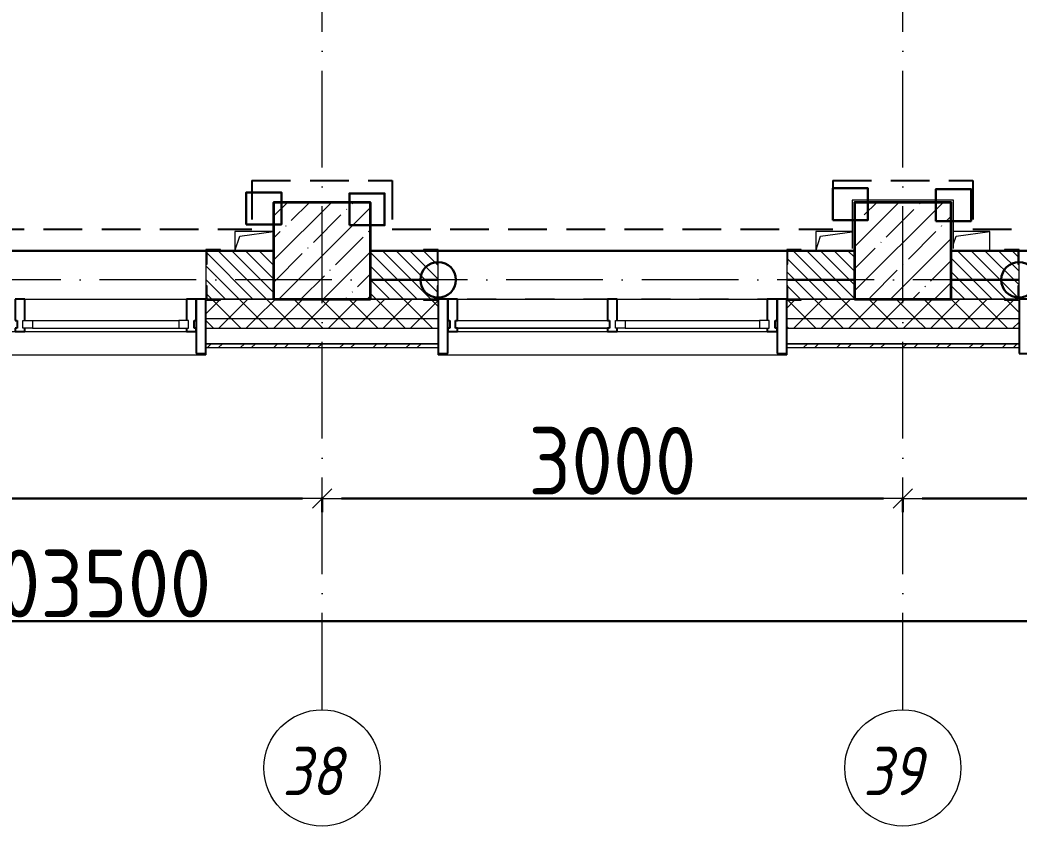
# Model space of a CAD drawing. Header units: millimetres. Extents: x -213536 to 1564669, y -45299 to 942238.
# Drawn here: x 482082 to 487242, y 422415 to 426577 of the extents above; entities that cross this region are included whole.
import ezdxf

# ---------------------------------------------------------------- set-up
doc = ezdxf.new("R2010")
doc.units = ezdxf.units.MM
for name, pattern in [('50_200_ШТРИХ_1Т_ш5_п1_п1_', [700, 500, -100, 0, -100]), ('Штрих короткий', [300, 150, -150]), ('Штриховая _2 мм - 1 мм_', [300, 200, -100])]:
    doc.linetypes.add(name, pattern=pattern)
for name, color, linetype, lineweight in [('0-1', 7, 'Continuous', 5), ('0-2', 7, 'Continuous', 9), ('2.1) ПГП окна 2.8 м', 5, 'Continuous', 30), ('3) ЖБ 4м', 3, 'Continuous', 30), ('3.1) ЖБ окна 1.2 м', 102, 'Continuous', 30), ('4) Метл уголки', 6, 'Continuous', 30), ('5) Швы', 2, 'Continuous', 30), ('Импосты витража', 7, 'Continuous', 9), ('Импосты витража-1', 7, 'Continuous', 25), ('Каркас_Импост', 7, 'Continuous', 13), ('Несущие колонны', 7, 'Continuous', 9), ('Несущие колонны-1', 7, 'Continuous', 35), ('Обобщенные модели', 7, 'Continuous', 9), ('Общие ребра', 7, 'Continuous', 9), ('Окна', 7, 'Continuous', 9), ('Оси', 7, 'Continuous', 9), ('Оси-1', 7, 'Continuous', 20), ('Оси-2', 7, '50_200_ШТРИХ_1Т_ш5_п1_п1_', 9), ('Остекление-1', 7, 'Continuous', 9), ('Перемычка-1', 7, 'Штрих короткий', 9), ('Размеры', 7, 'Continuous', 15), ('Стены', 7, 'Continuous', 9), ('Стены-1', 7, 'Continuous', 13), ('Штриховка разреза-1', 7, 'Continuous', 9)]:
    doc.layers.add(name, color=color, linetype=linetype, lineweight=lineweight)
doc.layers.add('Каркас_Импост-2', color=7, linetype='Continuous', lineweight=9, true_color=0xaaaaaa)
doc.layers.add('СТ-1_1', color=7, linetype='Штриховая _2 мм - 1 мм_', lineweight=90, true_color=0x888888)
doc.layers.get('0-2').off()
doc.styles.add('ISOCPEUR_I_1', font='isocpeui.ttf', dxfattribs={"width": 0.85, "height": 2.5})
doc.styles.add('СПДС', font='isocpeur.ttf', dxfattribs={"width": 0.9})
doc.dimstyles.new('Размера А3', dxfattribs={"dimtxt": 200, "dimasz": 100, "dimexe": 70, "dimexo": 100, "dimgap": 20, "dimtad": 1, "dimdec": 0, "dimrnd": 10, "dimzin": 0, "dimdsep": 46, "dimtxsty": 'СПДС', "dimblk": 'ARROWHEAD_6', "dimcen": 1, "dimclrd": 256, "dimclre": 256, "dimclrt": 256, "dimazin": 0, "dimtfac": 1, "dimtdec": 0, "dimtmove": 2, "dimatfit": 3, "dimfxl": 1, "dimtolj": 1, "dimtzin": 0, "dimarcsym": 0})
pattern_1 = [(45, (0, 0), (-70.71068, 70.71068), []), (135, (0, 0), (-70.71068, -70.71068), [])]
pattern_2 = [(135, (0, 0), (-35.35534, -35.35534), [])]

# ---------------------------------------------------------------- blocks, each defined once
blk = doc.blocks.new('Ось сетки - Круг_Ø6_00__ISO-2_5_0_9K_-16731441-АИ2_03_План отделки стен 3-го этажа _Часть 2_')
at = {"layer": 'Оси-1'}
blk.add_circle((0, 0), 3, dxfattribs=at)
blk = doc.blocks.new('ARROWHEAD_6')
at = {"color": 0, "linetype": 'Continuous'}
for p, q in [((0, 0), (-1, 0)), ((-0.5, -0.5), (0.5, 0.5))]:
    blk.add_line(p, q, dxfattribs=at)
blk = doc.blocks.new('*D4727')
at = {"layer": 'Defpoints', "color": 0, "transparency": 16777216}
for p in [(477642.1, 424211.7), (483642.1, 424211.7), (483642.1, 424105.6)]:
    blk.add_point(p, dxfattribs=at)
at = {"layer": 'Размеры', "lineweight": -2, "transparency": 16777216}
for p, q in [((477642.1, 424111.7), (477642.1, 424035.6)), ((477742.1, 424105.6), (483542.1, 424105.6)), ((483642.1, 424111.7), (483642.1, 424035.6))]:
    blk.add_line(p, q, dxfattribs=at)
at = {"layer": 'Размеры', "lineweight": -2, "transparency": 16777216, "xscale": 100, "yscale": 100, "zscale": 100, "rotation": 180}
blk.add_blockref('ARROWHEAD_6', (477642.1, 424105.6), dxfattribs=at)
at = {"layer": 'Размеры', "lineweight": -2, "transparency": 16777216, "xscale": 100, "yscale": 100, "zscale": 100}
blk.add_blockref('ARROWHEAD_6', (483642.1, 424105.6), dxfattribs=at)
at = {"layer": 'Размеры', "transparency": 16777216, "insert": (480642.1, 424300.6), "char_height": 350, "width": 2.488, "attachment_point": 5, "style": 'СПДС'}
blk.add_mtext('\\A1;6000', dxfattribs=at)
blk = doc.blocks.new('*D4728')
at = {"layer": 'Defpoints', "color": 0, "transparency": 16777216}
for p in [(483642.1, 424211.7), (486642.1, 424211.7), (486642.1, 424105.6)]:
    blk.add_point(p, dxfattribs=at)
at = {"layer": 'Размеры', "lineweight": -2, "transparency": 16777216}
for p, q in [((483642.1, 424111.7), (483642.1, 424035.6)), ((483742.1, 424105.6), (486542.1, 424105.6)), ((486642.1, 424111.7), (486642.1, 424035.6))]:
    blk.add_line(p, q, dxfattribs=at)
at = {"layer": 'Размеры', "lineweight": -2, "transparency": 16777216, "xscale": 100, "yscale": 100, "zscale": 100, "rotation": 180}
blk.add_blockref('ARROWHEAD_6', (483642.1, 424105.6), dxfattribs=at)
at = {"layer": 'Размеры', "lineweight": -2, "transparency": 16777216, "xscale": 100, "yscale": 100, "zscale": 100}
blk.add_blockref('ARROWHEAD_6', (486642.1, 424105.6), dxfattribs=at)
at = {"layer": 'Размеры', "transparency": 16777216, "insert": (485142.1, 424300.6), "char_height": 350, "width": 2.488, "attachment_point": 5, "style": 'СПДС'}
blk.add_mtext('\\A1;3000', dxfattribs=at)
blk = doc.blocks.new('*D4729')
at = {"layer": 'Defpoints', "color": 0, "transparency": 16777216}
for p in [(486642.1, 424211.7), (492642.1, 424211.7), (492642.1, 424105.6)]:
    blk.add_point(p, dxfattribs=at)
at = {"layer": 'Размеры', "lineweight": -2, "transparency": 16777216}
for p, q in [((486642.1, 424111.7), (486642.1, 424035.6)), ((486742.1, 424105.6), (492542.1, 424105.6)), ((492642.1, 424111.7), (492642.1, 424035.6))]:
    blk.add_line(p, q, dxfattribs=at)
at = {"layer": 'Размеры', "lineweight": -2, "transparency": 16777216, "xscale": 100, "yscale": 100, "zscale": 100, "rotation": 180}
blk.add_blockref('ARROWHEAD_6', (486642.1, 424105.6), dxfattribs=at)
at = {"layer": 'Размеры', "lineweight": -2, "transparency": 16777216, "xscale": 100, "yscale": 100, "zscale": 100}
blk.add_blockref('ARROWHEAD_6', (492642.1, 424105.6), dxfattribs=at)
at = {"layer": 'Размеры', "transparency": 16777216, "insert": (489642.1, 424300.6), "char_height": 350, "width": 2.488, "attachment_point": 5, "style": 'СПДС'}
blk.add_mtext('\\A1;6000', dxfattribs=at)
blk = doc.blocks.new('*D4743')
at = {"layer": 'Defpoints', "color": 0, "transparency": 16777216}
for p in [(430692.1, 423578.1), (534192.1, 423578.1), (534192.1, 423472.1)]:
    blk.add_point(p, dxfattribs=at)
at = {"layer": 'Размеры', "lineweight": -2, "transparency": 16777216}
for p, q in [((430692.1, 423478.1), (430692.1, 423402.1)), ((430792.1, 423472.1), (534092.1, 423472.1)), ((534192.1, 423478.1), (534192.1, 423402.1))]:
    blk.add_line(p, q, dxfattribs=at)
at = {"layer": 'Размеры', "lineweight": -2, "transparency": 16777216, "xscale": 100, "yscale": 100, "zscale": 100, "rotation": 180}
blk.add_blockref('ARROWHEAD_6', (430692.1, 423472.1), dxfattribs=at)
at = {"layer": 'Размеры', "lineweight": -2, "transparency": 16777216, "xscale": 100, "yscale": 100, "zscale": 100}
blk.add_blockref('ARROWHEAD_6', (534192.1, 423472.1), dxfattribs=at)
at = {"layer": 'Размеры', "transparency": 16777216, "insert": (482442.1, 423667.1), "char_height": 350, "width": 3.544, "attachment_point": 5, "style": 'СПДС'}
blk.add_mtext('\\A1;103500', dxfattribs=at)
blk = doc.blocks.new('BSC_Колонна _Прямоугольная - 500х500-V58-АИ2_03_План отделки стен 3-го этажа _Часть 2_')
at = {"layer": 'Несущие колонны'}
h = blk.add_hatch(dxfattribs=at)
h.set_pattern_fill('FP_66', color=256, style=0, pattern_type=2)
h.set_pattern_definition([(45, (-52950, -150), (-114.04925, 114.04925), []), (45, (-52835.95, -150), (-114.04925, 114.04925), [201.613, -40.323, 3.353, -36.97])])
h.paths.add_polyline_path([(-250, -250), (250, -250), (250, 250), (-250, 250)], flags=0)
at = {"layer": 'Несущие колонны-1'}
for p, q in [((250, 250), (-250, 250)), ((-250, 250), (-250, -250)), ((250, -250), (250, 250)), ((-250, -250), (250, -250))]:
    blk.add_line(p, q, dxfattribs=at)
blk = doc.blocks.new('BSC_Колонна _Прямоугольная - 500х500-V60-АИ2_03_План отделки стен 3-го этажа _Часть 2_')
at = {"layer": 'Несущие колонны'}
h = blk.add_hatch(dxfattribs=at)
h.set_pattern_fill('FP_68', color=256, style=0, pattern_type=2)
h.set_pattern_definition([(45, (-55950, -150), (-114.04925, 114.04925), []), (45, (-55835.95, -150), (-114.04925, 114.04925), [201.613, -40.323, 3.353, -36.97])])
h.paths.add_polyline_path([(-250, -250), (250, -250), (250, 250), (-250, 250)], flags=0)
at = {"layer": 'Несущие колонны-1'}
for p, q in [((250, 250), (-250, 250)), ((-250, 250), (-250, -250)), ((250, -250), (250, 250)), ((-250, -250), (250, -250))]:
    blk.add_line(p, q, dxfattribs=at)
blk = doc.blocks.new('Проем_Дверь_Прямоугольный - 1800х2700h_оконные проемы-25805030-АИ2_03_План отделки стен 3-го этажа _Часть 2_')
at = {"layer": 'Перемычка-1'}
for p, q in [((900, 125), (-900, 125)), ((900, -125), (-900, -125))]:
    blk.add_line(p, q, dxfattribs=at)
blk = doc.blocks.new('PNS_Панель прямоугольная2 - Нр_Стекло - 40мм-26243474-АИ2_03_План отделки стен 3-го этажа _Часть 2_')
at = {"layer": 'Каркас_Импост'}
for p, q in [((-397.5, 0), (-397.5, 40)), ((-397.5, 40), (-347.5, 40)), ((-347.5, 40), (-347.5, 0)), ((397.5, 40), (347.5, 40)), ((347.5, 40), (347.5, 0)), ((397.5, 0), (397.5, 40)), ((-347.5, 0), (-397.5, 0)), ((347.5, 0), (397.5, 0))]:
    blk.add_line(p, q, dxfattribs=at)
at = {"layer": 'Каркас_Импост-2'}
for p, q in [((-347.5, 40), (347.5, 40)), ((-347.5, 0), (347.5, 0))]:
    blk.add_line(p, q, dxfattribs=at)
blk = doc.blocks.new('Прямоугольный импост - Импост структурный с накладкой - 150мм-25647633-АИ2_03_План отделки стен 3-го этажа _Часть 2_')
at = {"layer": 'Импосты витража-1'}
for p, q in [((-25, 0), (-25, 17)), ((-25, 17), (25, 17)), ((-15, 0), (-25, 0)), ((-15, -40), (-15, 0)), ((25, 17), (25, 0)), ((-25, -150), (-25, -40)), ((-25, -40), (-15, -40)), ((25, -40), (25, -150)), ((25, -150), (-25, -150))]:
    blk.add_line(p, q, dxfattribs=at)
blk = doc.blocks.new('Прямоугольный импост - Импост структурный с накладкой - 150мм-25647642-АИ2_03_План отделки стен 3-го этажа _Часть 2_')
at = {"layer": 'Импосты витража'}
for p, q in [((27275, -100), (28050, -100)), ((27275, -267), (28050, -267))]:
    blk.add_line(p, q, dxfattribs=at)
blk = doc.blocks.new('Прямоугольный импост - Импост структурный с накладкой - 150мм-V161-АИ2_03_План отделки стен 3-го этажа _Часть 2_')
at = {"layer": 'Импосты витража-1'}
for p, q in [((-25, 0), (-25, 17)), ((-25, 17), (25, 17)), ((25, 0), (15, 0)), ((15, 0), (15, -40)), ((25, 17), (25, 0)), ((-25, -150), (-25, -40)), ((15, -40), (25, -40)), ((25, -40), (25, -150)), ((25, -150), (-25, -150))]:
    blk.add_line(p, q, dxfattribs=at)
blk = doc.blocks.new('PNS_Панель прямоугольная1 - Нр_Стекло - 40мм-25259299-АИ2_03_План отделки стен 3-го этажа _Часть 2_')
at = {"layer": 'Остекление-1'}
for p, q in [((-387.5, 40), (387.5, 40)), ((-397.5, 0), (397.5, 0)), ((387.5, 0), (-387.5, 0))]:
    blk.add_line(p, q, dxfattribs=at)
blk = doc.blocks.new('Прямоугольный импост - Импост структурный с накладкой - 150мм-25647644-АИ2_03_План отделки стен 3-го этажа _Часть 2_')
at = {"layer": 'Импосты витража-1'}
for p, q in [((-25, 0), (-25, 17)), ((-25, 17), (25, 17)), ((-15, 0), (-25, 0)), ((-15, -40), (-15, 0)), ((25, 0), (15, 0)), ((15, 0), (15, -40)), ((25, 17), (25, 0)), ((-25, -150), (-25, -40)), ((-25, -40), (-15, -40)), ((15, -40), (25, -40)), ((25, -40), (25, -150)), ((25, -150), (-25, -150))]:
    blk.add_line(p, q, dxfattribs=at)
blk = doc.blocks.new('Прямоугольный импост - Откос НВФ_50х280 мм-25995273-АИ2_03_План отделки стен 3-го этажа _Часть 2_')
at = {"layer": 'Импосты витража-1'}
for p, q in [((0, 130), (-50, 130)), ((-50, 130), (-50, -150)), ((0, -144), (0, 130)), ((-50, -150), (0, -150))]:
    blk.add_line(p, q, dxfattribs=at)
blk = doc.blocks.new('Прямоугольный импост - Откос НВФ_50х280 мм-V169-АИ2_03_План отделки стен 3-го этажа _Часть 2_')
at = {"layer": 'Импосты витража-1'}
for p, q in [((-50, 130), (0, 130)), ((-50, -150), (-50, 130)), ((0, 130), (0, -144)), ((0, -150), (-50, -150))]:
    blk.add_line(p, q, dxfattribs=at)
blk = doc.blocks.new('Прямоугольный импост - Откос НВФ_50х280 мм-25993838-АИ2_03_План отделки стен 3-го этажа _Часть 2_')
at = {"layer": 'Импосты витража-1'}
for p, q in [((0, 130), (-50, 130)), ((-50, 130), (-50, -150)), ((0, -144), (0, 130)), ((-50, -150), (0, -150))]:
    blk.add_line(p, q, dxfattribs=at)
blk = doc.blocks.new('Проем_Дверь_Прямоугольный - 4800х2700h_оконные проемы-26053820-АИ2_03_План отделки стен 3-го этажа _Часть 2_')
at = {"layer": 'Перемычка-1'}
for p, q in [((2400, 125), (-2400, 125)), ((2400, -125), (-2400, -125))]:
    blk.add_line(p, q, dxfattribs=at)
blk = doc.blocks.new('Фахверк_СКБ_Уголок - 250_2700-27497298-АИ2_03_План отделки стен 3-го этажа _Часть 2_')
at = {"layer": 'Обобщенные модели'}
for p, q in [((200, 181), (125, 181)), ((125, 181), (125, 106)), ((131, 106), (131, 175)), ((131, 175), (200, 175)), ((200, 175), (200, 181)), ((125, 106), (131, 106)), ((131, -6), (125, -6)), ((125, -6), (125, -81)), ((131, -75), (131, -6)), ((125, -81), (200, -81)), ((200, -75), (131, -75)), ((200, -81), (200, -75))]:
    blk.add_line(p, q, dxfattribs=at)
blk = doc.blocks.new('PNS_Панель прямоугольная2 - Нр_Стекло - 40мм-28855703-АИ2_03_План отделки стен 3-го этажа _Часть 2_')
at = {"layer": 'Каркас_Импост'}
for p, q in [((-427.5, 0), (-427.5, 40)), ((-427.5, 40), (-377.5, 40)), ((-377.5, 40), (-377.5, 0)), ((427.5, 40), (377.5, 40)), ((377.5, 40), (377.5, 0)), ((427.5, 0), (427.5, 40)), ((-377.5, 0), (-427.5, 0)), ((377.5, 0), (427.5, 0))]:
    blk.add_line(p, q, dxfattribs=at)
at = {"layer": 'Каркас_Импост-2'}
for p, q in [((-377.5, 40), (377.5, 40)), ((-377.5, 0), (377.5, 0))]:
    blk.add_line(p, q, dxfattribs=at)
blk = doc.blocks.new('Прямоугольный импост - Импост структурный с накладкой - 150мм-28072255-АИ2_03_План отделки стен 3-го этажа _Часть 2_')
at = {"layer": 'Импосты витража'}
for p, q in [((47650, -100), (48485, -100)), ((47650, -267), (48485, -267))]:
    blk.add_line(p, q, dxfattribs=at)
blk = doc.blocks.new('Прямоугольный импост - Импост структурный с накладкой - 150мм-V191-АИ2_03_План отделки стен 3-го этажа _Часть 2_')
at = {"layer": 'Импосты витража-1'}
for p, q in [((-25, 0), (-25, 17)), ((-25, 17), (25, 17)), ((-15, 0), (-25, 0)), ((-15, -40), (-15, 0)), ((25, 17), (25, 0)), ((-25, -150), (-25, -40)), ((-25, -40), (-15, -40)), ((25, -40), (25, -150)), ((25, -150), (-25, -150))]:
    blk.add_line(p, q, dxfattribs=at)
blk = doc.blocks.new('Прямоугольный импост - Импост структурный с накладкой - 150мм-V192-АИ2_03_План отделки стен 3-го этажа _Часть 2_')
at = {"layer": 'Импосты витража-1'}
for p, q in [((-25, 0), (-25, 17)), ((-25, 17), (25, 17)), ((25, 0), (15, 0)), ((15, 0), (15, -40)), ((25, 17), (25, 0)), ((-25, -150), (-25, -40)), ((15, -40), (25, -40)), ((25, -40), (25, -150)), ((25, -150), (-25, -150))]:
    blk.add_line(p, q, dxfattribs=at)
blk = doc.blocks.new('AR_Отверстие прямоугольное _в плите_ - AR_Отверстие прямоугольное _в плите_-V221-АИ2_03_План отделки стен 3-го этажа _Часть 2_')
at = {"layer": 'Обобщенные модели'}
for p, q in [((100, 50), (-100, 50)), ((-100, 50), (-100, -50)), ((-100, -50), (-75, 25)), ((-75, 25), (100, 50))]:
    blk.add_line(p, q, dxfattribs=at)
blk = doc.blocks.new('AR_Отверстие прямоугольное _в плите_ - AR_Отверстие прямоугольное _в плите_-V222-АИ2_03_План отделки стен 3-го этажа _Часть 2_')
at = {"layer": 'Обобщенные модели'}
for p, q in [((88, 50), (-100, 50)), ((-100, 50), (-100, -50)), ((-100, -50), (-75, 25)), ((-75, 25), (88, 48.3))]:
    blk.add_line(p, q, dxfattribs=at)
blk = doc.blocks.new('AR_Отверстие прямоугольное _в плите_ - AR_Отверстие прямоугольное _в плите_-V220-АИ2_03_План отделки стен 3-го этажа _Часть 2_')
at = {"layer": 'Обобщенные модели'}
for p, q in [((100, 50), (-88, 50)), ((-88, -14), (-75, 25)), ((-75, 25), (100, 50)), ((100, -50), (100, 50))]:
    blk.add_line(p, q, dxfattribs=at)
blk = doc.blocks.new('Отлив_СКБ - Отлив витража_120_НВФ-31885688-АИ2_03_План отделки стен 3-го этажа _Часть 2_')
at = {"layer": 'Окна'}
for p, q in [((4750, -2), (50, -2)), ((0, -120), (0, -113)), ((0, -120), (4800, -120)), ((4800, -113), (4800, -120))]:
    blk.add_line(p, q, dxfattribs=at)
blk = doc.blocks.new('Отлив_СКБ - Отлив витража_120_НВФ-31885687-АИ2_03_План отделки стен 3-го этажа _Часть 2_')
at = {"layer": 'Окна'}
for p, q in [((1750, -2), (50, -2)), ((0, -120), (0, -113)), ((0, -120), (1800, -120)), ((1800, -113), (1800, -120))]:
    blk.add_line(p, q, dxfattribs=at)
blk = doc.blocks.new('0125-Р-ОО-Ш2-АР-о_23_10_2024_rvt-1-АИ2_03_План отделки стен 3-го этажа _Часть 2_')
at = {"layer": 'Штриховка разреза-1'}
h = blk.add_hatch(dxfattribs=at)
h.set_pattern_fill('FP_1', color=256, style=0, pattern_type=2)
h.set_pattern_definition(pattern_2)
h.paths.add_polyline_path([(52700, -100), (52700, 150), (52356, 150), (52356, 81), (52350, 81), (52350, -31), (52356, -31), (52356, -100), (52606, -100)], flags=0)
h.paths.add_polyline_path([(47475, -100), (47544, -100), (47544, -31), (47550, -31), (47550, 81), (47544, 81), (47544, 150), (47200, 150), (47200, -100), (47201.4, -100)], flags=0)
h = blk.add_hatch(dxfattribs=at)
h.set_pattern_fill('FP_1', color=256, style=0, pattern_type=2)
h.set_pattern_definition(pattern_2)
h.paths.add_polyline_path([(55356, -100), (55700, -100), (55700, 150), (55356, 150), (55356, 81), (55350, 81), (55350, -31), (55356, -31), (55356, -95.7)], flags=0)
h.paths.add_polyline_path([(53475, -100), (53544, -100), (53544, -31), (53550, -31), (53550, 81), (53544, 81), (53544, 150), (53200, 150), (53200, -100)], flags=0)
h = blk.add_hatch(dxfattribs=at)
h.set_pattern_fill('FP_1', color=256, style=0, pattern_type=2)
h.set_pattern_definition(pattern_2)
h.paths.add_polyline_path([(61425, -100), (61700, -100), (61700, 150), (61356, 150), (61356, 81), (61350, 81), (61350, -31), (61356, -31), (61356, -100)], flags=0)
h.paths.add_polyline_path([(59544, -100), (59544, -31), (59550, -31), (59550, 81), (59544, 81), (59544, 150), (58356, 150), (58356, 81), (58350, 81), (58350, -31), (58356, -31), (58356, -100), (59475, -100)], flags=0)
h.paths.add_polyline_path([(56200, -100), (56544, -100), (56544, -31), (56550, -31), (56550, 81), (56544, 81), (56544, 150), (56200, 150)], flags=0)
h = blk.add_hatch(dxfattribs=at)
h.set_pattern_fill('FP_81', color=256, style=0, pattern_type=2)
h.set_pattern_definition(pattern_1)
h.paths.add_polyline_path([(102188.9, -200), (103600, -200), (103600, -100), (94575, -100), (94575, -106), (94500, -106), (94500, -200), (98460.9, -200)], flags=0)
h.paths.add_polyline_path([(91850, -200), (92700, -200), (92700, -106), (92625, -106), (92625, -100), (84750, -100), (84750, -200), (91350, -200)], flags=0)
h.paths.add_polyline_path([(83549.1, -200), (83750, -200), (83750, -100), (82625, -100), (82625, -106), (82550, -106), (82550, -200), (82617.1, -200)], flags=0)
h.paths.add_polyline_path([(80675, -200), (80750, -200), (80750, -106), (80675, -106), (80675, -100), (79625, -100), (79625, -106), (79550, -106), (79550, -200), (79821.1, -200)], flags=0)
h.paths.add_polyline_path([(77750, -200), (77750, -100), (76625, -100), (76625, -106), (76550, -106), (76550, -200), (77250, -200)], flags=0)
h.paths.add_polyline_path([(73425, -200), (74750, -200), (74750, -100), (73425, -100), (73425, -106), (73350, -106), (73350, -200), (73356, -200)], flags=0)
h.paths.add_polyline_path([(70350, -200), (71550, -200), (71550, -106), (71475, -106), (71475, -100), (70425, -100), (70425, -106), (70350, -106)], flags=0)
h.paths.add_polyline_path([(67356, -200), (68550, -200), (68550, -100), (67425, -100), (67425, -106), (67350, -106), (67350, -200)], flags=0)
h.paths.add_polyline_path([(64909.2, -200), (65550, -200), (65550, -106), (65475, -106), (65475, -100), (64425, -100), (64425, -106), (64350, -106), (64350, -200)], flags=0)
h.paths.add_polyline_path([(62200, -200), (62550, -200), (62550, -106), (62475, -106), (62475, -100), (61425, -100), (61425, -106), (61350, -106), (61350, -200), (62113.2, -200)], flags=0)
h.paths.add_polyline_path([(59550, -200), (59550, -106), (59475, -106), (59475, -100), (58425, -100), (58425, -106), (58350, -106), (58350, -200), (59317.3, -200)], flags=0)
h.paths.add_polyline_path([(56521.3, -200), (56550, -200), (56550, -106), (56475, -106), (56475, -100), (55425, -100), (55425, -106), (55350, -106), (55350, -200), (55589.3, -200)], flags=0)
h.paths.add_polyline_path([(52350, -200), (53550, -200), (53550, -106), (53475, -106), (53475, -100), (52425, -100), (52425, -106), (52350, -106)], flags=0)
h.paths.add_polyline_path([(47475, -200), (47550, -200), (47550, -106), (47475, -106), (47475, -100), (46425, -100), (46425, -106), (46350, -106), (46350, -200), (47201.4, -200)], flags=0)
h.paths.add_polyline_path([(44405.4, -200), (44550, -200), (44550, -106), (44475, -106), (44475, -100), (43425, -100), (43425, -106), (43350, -106), (43350, -200), (43473.4, -200)], flags=0)
h.paths.add_polyline_path([(41550, -200), (41550, -106), (41475, -105.4), (41475, -100), (40150, -100), (40150, -200), (41544, -200)], flags=0)
h.paths.add_polyline_path([(38350, -200), (38350, -106), (38275, -106), (38275, -100), (37150, -100), (37150, -200), (37881.4, -200)], flags=0)
h.paths.add_polyline_path([(34153.5, -200), (35350, -200), (35350, -106), (35275, -106), (35275, -100), (34225, -100), (34225, -106), (34150, -106), (34150, -200)], flags=0)
h.paths.add_polyline_path([(32275, -200), (32350, -200), (32350, -106), (32275, -106), (32275, -100), (31150, -100), (31150, -200), (31650, -200)], flags=0)
h.paths.add_polyline_path([(28650, -200), (29350, -200), (29350, -106), (29275, -106), (29275, -100), (28150, -100), (28150, -200), (28561.5, -200)], flags=0)
h.paths.add_polyline_path([(25299.5, -200), (26350, -200), (26350, -106), (26275, -106), (26275, -100), (25225, -100), (25225, -106), (25150, -106), (25150, -200), (25225, -200)], flags=0)
h.paths.add_polyline_path([(17350, -200), (17350, -106), (17275, -106), (17275, -100), (16225, -100), (16225, -106), (16150, -106), (16150, -200), (17250, -200)], flags=0)
h.paths.add_polyline_path([(15150, -200), (15150, -106), (15075, -106), (15075, -100), (9825, -100), (9825, -106), (9750, -106), (9750, -200), (14581.6, -200)], flags=0)
h.paths.add_polyline_path([(8057.7, -200), (8750, -200), (8750, -106), (8675, -106), (8675, -100), (-100, -100), (-100, -200), (7125.7, -200)], flags=0)
h = blk.add_hatch(dxfattribs=at)
h.set_pattern_fill('FP_81', color=256, style=0, pattern_type=2)
h.set_pattern_definition(pattern_1)
h.paths.add_polyline_path([(103120.9, -250), (103700, -250), (103700, -200), (94500, -200), (94500, -250), (102188.9, -250)], flags=0)
h.paths.add_polyline_path([(92700, -250), (92700, -200), (84750, -200), (84750, -250), (91937, -250)], flags=0)
h.paths.add_polyline_path([(83549.1, -250), (83750, -250), (83750, -200), (82550, -200), (82550, -250), (82617.1, -250)], flags=0)
h.paths.add_polyline_path([(79821.1, -250), (80750, -250), (80750, -200), (79550, -200), (79550, -250)], flags=0)
h.paths.add_polyline_path([(77750, -250), (77750, -200), (76550, -200), (76550, -250), (77025.1, -250)], flags=0)
h.paths.add_polyline_path([(74229.1, -250), (74750, -250), (74750, -200), (73350, -200), (73350, -250)], flags=0)
h.paths.add_polyline_path([(70501.2, -250), (71550, -250), (71550, -200), (70350, -200), (70350, -250)], flags=0)
h.paths.add_polyline_path([(68550, -250), (68550, -200), (67350, -200), (67350, -250), (67705.2, -250)], flags=0)
h.paths.add_polyline_path([(64909.2, -250), (65550, -250), (65550, -200), (64350, -200), (64350, -250)], flags=0)
h.paths.add_polyline_path([(62550, -250), (62550, -200), (61350, -200), (61350, -250), (62113.2, -250)], flags=0)
h.paths.add_polyline_path([(59317.3, -250), (59550, -250), (59550, -200), (58350, -200), (58350, -250)], flags=0)
h.paths.add_polyline_path([(56521.3, -250), (56550, -250), (56550, -200), (55350, -200), (55350, -250), (55589.3, -250)], flags=0)
h.paths.add_polyline_path([(53550, -250), (53550, -200), (52350, -200), (52350, -250), (52793.3, -250)], flags=0)
h.paths.add_polyline_path([(46735.4, -250), (47550, -250), (47550, -200), (46350, -200), (46350, -250)], flags=0)
h.paths.add_polyline_path([(44550, -250), (44550, -200), (43350, -200), (43350, -250), (44405.4, -250)], flags=0)
h.paths.add_polyline_path([(41550, -250), (41550, -200), (40150, -200), (40150, -250), (40677.4, -250)], flags=0)
h.paths.add_polyline_path([(37881.4, -250), (38350, -250), (38350, -200), (37150, -200), (37150, -250), (37415.4, -250)], flags=0)
h.paths.add_polyline_path([(35085.5, -250), (35350, -250), (35350, -200), (34150, -200), (34150, -250), (34153.5, -250)], flags=0)
h.paths.add_polyline_path([(32350, -250), (32350, -200), (31150, -200), (31150, -250), (31357.5, -250)], flags=0)
h.paths.add_polyline_path([(28561.5, -250), (29350, -250), (29350, -200), (28150, -200), (28150, -250)], flags=0)
h.paths.add_polyline_path([(25765.5, -250), (26350, -250), (26350, -200), (25150, -200), (25150, -250), (25299.5, -250)], flags=0)
h.paths.add_polyline_path([(17350, -250), (17350, -200), (16150, -200), (16150, -250), (16445.6, -250)], flags=0)
h.paths.add_polyline_path([(14581.6, -250), (15150, -250), (15150, -200), (9750, -200), (9750, -250), (12717.6, -250)], flags=0)
h.paths.add_polyline_path([(8057.7, -250), (8750, -250), (8750, -200), (-200, -200), (-200, -250), (7125.7, -250)], flags=0)
h = blk.add_hatch(dxfattribs=at)
h.set_pattern_fill('FP_80', color=256, style=0, pattern_type=2)
h.set_pattern_definition([(45, (0, 0), (-85.53659, 85.53659), []), (45, (57.02, 0), (-85.53659, 85.53659), [])])
h.paths.add_polyline_path([(74215, -350), (74215, -330), (73351, -330), (73351, -350)], flags=0)
h.paths.add_polyline_path([(71550, -350), (71550, -330), (70350, -330), (70350, -350), (71433.2, -350)], flags=0)
h.paths.add_polyline_path([(68550, -350), (68550, -330), (67350, -330), (67350, -350), (67705.2, -350)], flags=0)
h.paths.add_polyline_path([(65550, -350), (65550, -330), (64351, -330), (64351, -350), (64909.2, -350)], flags=0)
h.paths.add_polyline_path([(62550, -350), (62550, -330), (61350, -330), (61350, -350), (62113.2, -350)], flags=0)
h.paths.add_polyline_path([(59550, -350), (59550, -330), (58351, -330), (58351, -350), (59317.3, -350)], flags=0)
h.paths.add_polyline_path([(56521.3, -350), (56550, -350), (56550, -330), (55350, -330), (55350, -350), (55589.3, -350)], flags=0)
h.paths.add_polyline_path([(53550, -350), (53550, -330), (52350, -330), (52350, -350), (52793.3, -350)], flags=0)
h.paths.add_polyline_path([(47201.4, -350), (47550, -350), (47550, -330), (46350, -330), (46350, -350), (46735.4, -350)], flags=0)
h.paths.add_polyline_path([(44405.4, -350), (44550, -350), (44550, -330), (43350, -330), (43350, -350), (43473.4, -350)], flags=0)
h.paths.add_polyline_path([(40685, -350), (41550, -350), (41550, -330), (40685, -330)], flags=0)
at = {"layer": 'Общие ребра'}
for p, q in [((52700, -100), (52425, -100)), ((52425, -100), (52700, -100)), ((52350, -200), (53550, -200)), ((55350, -200), (56550, -200)), ((52350, -250), (53550, -250)), ((55350, -250), (56550, -250))]:
    blk.add_line(p, q, dxfattribs=at)
at = {"layer": 'Стены'}
for p, q in [((47550, 150), (52350, 150)), ((53550, 150), (55350, 150)), ((56550, 150), (58350, 150))]:
    blk.add_line(p, q, dxfattribs=at)
at = {"layer": 'Стены-1'}
for p, q in [((52700, 150), (52425, 150)), ((53475, 150), (53200, 150)), ((55700, 150), (55425, 150)), ((56475, 150), (56200, 150)), ((52350, 81), (52350, -31)), ((53550, -31), (53550, 81)), ((55350, 81), (55350, -31)), ((56550, -31), (56550, 81)), ((53475, -100), (53200, -100)), ((53200, -100), (53475, -100)), ((55700, -100), (55425, -100)), ((55425, -100), (55700, -100)), ((56475, -100), (56200, -100)), ((56200, -100), (56475, -100)), ((52350, -106), (52350, -330)), ((53550, -330), (53550, -106)), ((55350, -106), (55350, -330)), ((56550, -330), (56550, -106)), ((52350, -330), (53550, -330)), ((53550, -330), (52350, -330)), ((52350, -330), (52350, -350)), ((52350, -350), (53550, -350)), ((53550, -350), (53550, -330)), ((55350, -330), (56550, -330)), ((56550, -330), (55350, -330)), ((55350, -330), (55350, -350)), ((55350, -350), (56550, -350)), ((56550, -350), (56550, -330))]:
    blk.add_line(p, q, dxfattribs=at)
at = {"layer": '0-2'}
for name, p in [('BSC_Колонна _Прямоугольная - 500х500-V58-АИ2_03_План отделки стен 3-го этажа _Часть 2_', (52950, 150)), ('BSC_Колонна _Прямоугольная - 500х500-V60-АИ2_03_План отделки стен 3-го этажа _Часть 2_', (55950, 150)), ('AR_Отверстие прямоугольное _в плите_ - AR_Отверстие прямоугольное _в плите_-V221-АИ2_03_План отделки стен 3-го этажа _Часть 2_', (52600, 200)), ('AR_Отверстие прямоугольное _в плите_ - AR_Отверстие прямоугольное _в плите_-V222-АИ2_03_План отделки стен 3-го этажа _Часть 2_', (55600, 200)), ('AR_Отверстие прямоугольное _в плите_ - AR_Отверстие прямоугольное _в плите_-V220-АИ2_03_План отделки стен 3-го этажа _Часть 2_', (56300, 200)), ('Фахверк_СКБ_Уголок - 250_2700-27497298-АИ2_03_План отделки стен 3-го этажа _Часть 2_', (52225, -25)), ('Фахверк_СКБ_Уголок - 250_2700-27497298-АИ2_03_План отделки стен 3-го этажа _Часть 2_', (55225, -25)), ('Проем_Дверь_Прямоугольный - 1800х2700h_оконные проемы-25805030-АИ2_03_План отделки стен 3-го этажа _Часть 2_', (54450, 25)), ('Проем_Дверь_Прямоугольный - 1800х2700h_оконные проемы-25805030-АИ2_03_План отделки стен 3-го этажа _Часть 2_', (57450, 25)), ('Прямоугольный импост - Импост структурный с накладкой - 150мм-28072255-АИ2_03_План отделки стен 3-го этажа _Часть 2_', (3765, 0)), ('Прямоугольный импост - Импост структурный с накладкой - 150мм-25647642-АИ2_03_План отделки стен 3-го этажа _Часть 2_', (26375, 0)), ('Прямоугольный импост - Импост структурный с накладкой - 150мм-25647642-АИ2_03_План отделки стен 3-го этажа _Часть 2_', (27200, 0)), ('PNS_Панель прямоугольная2 - Нр_Стекло - 40мм-28855703-АИ2_03_План отделки стен 3-го этажа _Часть 2_', (51832.5, -250)), ('PNS_Панель прямоугольная1 - Нр_Стекло - 40мм-25259299-АИ2_03_План отделки стен 3-го этажа _Часть 2_', (54037.5, -250)), ('PNS_Панель прямоугольная2 - Нр_Стекло - 40мм-26243474-АИ2_03_План отделки стен 3-го этажа _Часть 2_', (54862.5, -250)), ('Отлив_СКБ - Отлив витража_120_НВФ-31885688-АИ2_03_План отделки стен 3-го этажа _Часть 2_', (47550, -267)), ('Отлив_СКБ - Отлив витража_120_НВФ-31885687-АИ2_03_План отделки стен 3-го этажа _Часть 2_', (53550, -267))]:
    blk.add_blockref(name, p, dxfattribs=at)
at = {"layer": '0-2', "rotation": 180}
for name, p in [('Фахверк_СКБ_Уголок - 250_2700-27497298-АИ2_03_План отделки стен 3-го этажа _Часть 2_', (53675, 75)), ('Фахверк_СКБ_Уголок - 250_2700-27497298-АИ2_03_План отделки стен 3-го этажа _Часть 2_', (56675, 75)), ('Проем_Дверь_Прямоугольный - 4800х2700h_оконные проемы-26053820-АИ2_03_План отделки стен 3-го этажа _Часть 2_', (49950, 25)), ('Прямоугольный импост - Откос НВФ_50х280 мм-25993838-АИ2_03_План отделки стен 3-го этажа _Часть 2_', (53550, -250)), ('Прямоугольный импост - Откос НВФ_50х280 мм-25995273-АИ2_03_План отделки стен 3-го этажа _Часть 2_', (56550, -250))]:
    blk.add_blockref(name, p, dxfattribs=at)
at = {"layer": '0-2', "extrusion": (0, 0, -1), "rotation": 180}
for name, p in [('Прямоугольный импост - Импост структурный с накладкой - 150мм-V191-АИ2_03_План отделки стен 3-го этажа _Часть 2_', (-51390, -250)), ('Прямоугольный импост - Импост структурный с накладкой - 150мм-V192-АИ2_03_План отделки стен 3-го этажа _Часть 2_', (-52275, -250)), ('Прямоугольный импост - Откос НВФ_50х280 мм-V169-АИ2_03_План отделки стен 3-го этажа _Часть 2_', (-52350, -250)), ('Прямоугольный импост - Импост структурный с накладкой - 150мм-25647644-АИ2_03_План отделки стен 3-го этажа _Часть 2_', (-53625, -250)), ('Прямоугольный импост - Импост структурный с накладкой - 150мм-25647633-АИ2_03_План отделки стен 3-го этажа _Часть 2_', (-54450, -250)), ('Прямоугольный импост - Импост структурный с накладкой - 150мм-V161-АИ2_03_План отделки стен 3-го этажа _Часть 2_', (-55275, -250)), ('Прямоугольный импост - Откос НВФ_50х280 мм-V169-АИ2_03_План отделки стен 3-го этажа _Часть 2_', (-55350, -250))]:
    blk.add_blockref(name, p, dxfattribs=at)
blk = doc.blocks.new('3этНиз')
at = {"layer": 'СТ-1_1', "lineweight": 25}
for p, q in [((483280.1, 425747.4), (484004.1, 425747.4)), ((483280.1, 425747.4), (483280.1, 425497.4)), ((484004.1, 425747.4), (484004.1, 425497.4)), ((486280.1, 425747.4), (487004.1, 425747.4)), ((486280.1, 425747.4), (486280.1, 425497.4)), ((487004.1, 425747.4), (487004.1, 425497.4)), ((478004.1, 425497.4), (483280.1, 425497.4)), ((484004.1, 425497.4), (486280.1, 425497.4)), ((487004.1, 425497.4), (492280.1, 425497.4))]:
    blk.add_line(p, q, dxfattribs=at)
at = {"layer": 'Стены-1'}
for p, q in [((486904.1, 425647.4), (486380.1, 425647.4)), ((486380.1, 425647.4), (486380.1, 425397.4)), ((486904.1, 425397.4), (486904.1, 425647.4)), ((486892.1, 425385.4), (486904.1, 425385.4))]:
    blk.add_line(p, q, dxfattribs=at)
at = {"layer": '0-1'}
blk.add_blockref('0125-Р-ОО-Ш2-АР-о_23_10_2024_rvt-1-АИ2_03_План отделки стен 3-го этажа _Часть 2_', (430692.1, 425235.4), dxfattribs=at)
blk = doc.blocks.new('Ось 3 этаж')
at = {"layer": 'Оси-2'}
for p, q in [((483642.1, 423014.8), (483642.1, 437970.1)), ((486642.1, 423014.8), (486642.1, 437970.1)), ((536900.4, 425235.4), (428373.3, 425235.4))]:
    blk.add_line(p, q, dxfattribs=at)
at = {"layer": 'Оси-1', "xscale": 99.99999999999993, "yscale": 99.99999999999993, "zscale": 99.99999999999993}
for p in [(483642.1, 422714.8), (486642.1, 422714.8)]:
    blk.add_blockref('Ось сетки - Круг_Ø6_00__ISO-2_5_0_9K_-16731441-АИ2_03_План отделки стен 3-го этажа _Часть 2_', p, dxfattribs=at)
at = {"layer": 'Оси', "char_height": 250, "width": 404.05, "attachment_point": 1, "style": 'ISOCPEUR_I_1'}
for s, insert in [('38', (483437.2, 422823.5)), ('39', (486437.2, 422823.5))]:
    blk.add_mtext(s, dxfattribs=dict(at, insert=insert))
at = {"layer": 'Размеры'}
for base, p1, p2, picture, middle in [((483642.1, 424105.6), (477642.1, 424211.7), (483642.1, 424211.7), '*D4727', (480642.1, 424300.6)), ((486642.1, 424105.6), (483642.1, 424211.7), (486642.1, 424211.7), '*D4728', (485142.1, 424300.6)), ((492642.1, 424105.6), (486642.1, 424211.7), (492642.1, 424211.7), '*D4729', (489642.1, 424300.6)), ((534192.1, 423472.1), (430692.1, 423578.1), (534192.1, 423578.1), '*D4743', (482442.1, 423667.1))]:
    dim = blk.add_linear_dim(base=base, p1=p1, p2=p2, dimstyle='Размера А3', override={"dimtxt": 350}, dxfattribs=at)
    dim.commit()
    dim.dimension.update_dxf_attribs({"geometry": picture, "text_midpoint": middle})

msp = doc.modelspace()

# ---------------------------------------------------------------- linework, layer by layer
at = {"layer": '2.1) ПГП окна 2.8 м'}
for points in [[(483892.1, 425235.4), (484242.1, 425235.4)], [(486042.1, 425235.4), (486392.1, 425235.4)], [(486892.1, 425235.4), (487242.1, 425235.4)]]:
    msp.add_lwpolyline(points, dxfattribs=at)
at = {"layer": '3) ЖБ 4м'}
for points in [[(483392.1, 425385.4), (483392.1, 425635.4), (483892.1, 425635.4), (483892.1, 425385.4)], [(486392.1, 425385.4), (486392.1, 425635.4), (486892.1, 425635.4), (486892.1, 425385.4)]]:
    msp.add_lwpolyline(points, dxfattribs=at)
at = {"layer": '3.1) ЖБ окна 1.2 м'}
for points in [[(477892.1, 425385.4), (483392.1, 425385.4)], [(483892.1, 425385.4), (486392.1, 425385.4)], [(486892.1, 425385.4), (492392.1, 425385.4)]]:
    msp.add_lwpolyline(points, dxfattribs=at)
at = {"layer": '4) Метл уголки'}
for points in [[(486280.1, 425543.5), (486461.4, 425543.5), (486461.4, 425708.2), (486280.1, 425708.2)], [(486813.1, 425538.9), (486994.4, 425538.9), (486994.4, 425703.6), (486813.1, 425703.6)], [(483251, 425521.4), (483432.2, 425521.4), (483432.2, 425686.2), (483251, 425686.2)], [(483784, 425516.8), (483965.3, 425516.8), (483965.3, 425681.6), (483784, 425681.6)]]:
    msp.add_lwpolyline(points, close=True, dxfattribs=at)
at = {"layer": '5) Швы'}
for centre in [(484242.1, 425235.4), (487242.1, 425235.4)]:
    msp.add_circle(centre, 91.6, dxfattribs=at)

# ---------------------------------------------------------------- block references
at = {"color": 5, "lineweight": 30}
msp.add_blockref('Ось 3 этаж', (0, 0), dxfattribs=at)
at = {"layer": '3) ЖБ 4м'}
msp.add_blockref('3этНиз', (0, 0), dxfattribs=at)

doc.saveas('drawing.dxf')
